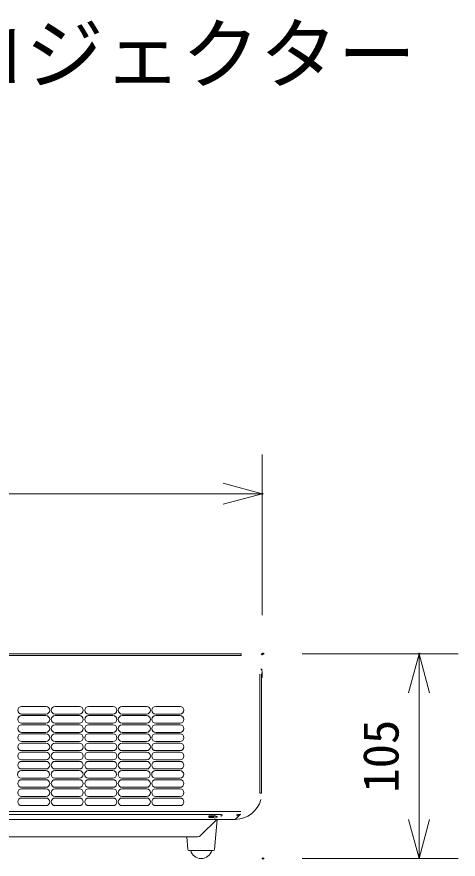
# Model space of a CAD drawing. Units: millimetres, scale not verified. Extents: x -63 to 62, y -56 to 57.
# Drawn here: x -19.98 to 2.63, y 13.58 to 56.75 of the extents above; entities that cross this region are included whole.
import ezdxf
from ezdxf.enums import TextEntityAlignment as Align

# ---------------------------------------------------------------- set-up
doc = ezdxf.new("R2010")
doc.units = ezdxf.units.MM
doc.header["$LTSCALE"] = 0.125
doc.header["$PDMODE"] = 32
doc.header["$PDSIZE"] = 0.0625
for name, color, linetype, lineweight in [('0-0_0', 7, 'Continuous', 9), ('0-3_GAIKEI', 1, 'Continuous', 18), ('0-6_SUNPO', 7, 'Continuous', 9)]:
    doc.layers.add(name, color=color, linetype=linetype, lineweight=lineweight)
doc.layers.add('0-2_MOJI1', color=7, linetype='Continuous')
doc.layers.add('0-5_DEFPOINTS', color=7, linetype='Continuous')
doc.styles.add('ＭＳ ゴシック', font='')
doc.styles.get('ＭＳ ゴシック').set_extended_font_data('MS Gothic')

# ---------------------------------------------------------------- blocks, each defined once
blk = doc.blocks.new('_OPEN30')
at = {"layer": '0-0_0'}
blk.add_line((0, 0), (-1, 0), dxfattribs=at)
blk.add_lwpolyline([(-1, 0.26795), (0, 0), (-1, -0.26795)], dxfattribs=at)
blk = doc.blocks.new('D5')
at = {"layer": '0-5_DEFPOINTS'}
for p in [(-6.9147, 21.0229), (1.0853, 21.0229), (-6.9147, 10.5229)]:
    blk.add_point(p, dxfattribs=at)
at = {"layer": '0-6_SUNPO'}
for p, q in [((-4.9147, 21.0229), (3.0853, 21.0229)), ((1.0853, 12.5229), (1.0853, 19.0229)), ((-4.9147, 10.5229), (3.0853, 10.5229))]:
    blk.add_line(p, q, dxfattribs=at)
at = {"layer": '0-6_SUNPO', "xscale": 2, "yscale": 2}
for p, rotation in [((1.0853, 21.0229), 90), ((1.0853, 10.5229), 270)]:
    blk.add_blockref('_OPEN30', p, dxfattribs=dict(at, rotation=rotation))
at = {"layer": '0-6_SUNPO', "style": 'ＭＳ ゴシック'}
blk.add_text('105', height=1.833, rotation=90, dxfattribs=at).set_placement((0.5853, 13.8979), align=Align.BOTTOM_LEFT)
blk = doc.blocks.new('D4')
at = {"layer": '0-5_DEFPOINTS'}
for p in [(-6.9581, 29.2236), (-41.8581, 20.9926), (-6.9581, 20.9926)]:
    blk.add_point(p, dxfattribs=at)
at = {"layer": '0-6_SUNPO'}
for p, q in [((-41.8581, 22.9926), (-41.8581, 31.2236)), ((-6.9581, 22.9926), (-6.9581, 31.2236)), ((-39.8581, 29.2236), (-8.9581, 29.2236))]:
    blk.add_line(p, q, dxfattribs=at)
at = {"layer": '0-6_SUNPO', "xscale": 2, "yscale": 2, "rotation": 180}
blk.add_blockref('_OPEN30', (-41.8581, 29.2236), dxfattribs=at)
at = {"layer": '0-6_SUNPO', "xscale": 2, "yscale": 2}
blk.add_blockref('_OPEN30', (-6.9581, 29.2236), dxfattribs=at)
at = {"layer": '0-6_SUNPO', "style": 'ＭＳ ゴシック'}
blk.add_text('349', height=1.833, dxfattribs=at).set_placement((-26.2831, 29.7236), align=Align.BOTTOM_LEFT)

msp = doc.modelspace()

# ---------------------------------------------------------------- linework, layer by layer
at = {"layer": '0-3_GAIKEI', "color": 7}
for p, q in [((-41.253, 24.1072), (-8.4842, 24.1072)), ((-7.4352, 23.0582), (-7.4352, 16.964)), ((-22.9435, 15.6153), (-8.784, 15.6153)), ((-9.7331, 15.6153), (-10.5298, 14.8185)), ((-9.7131, 15.6153), (-9.8489, 14.0624)), ((-10.777, 14.7161), (-21.7604, 14.7161)), ((-11.2728, 14.7161), (-11.2157, 14.0624)), ((-9.8987, 14.0168), (-11.1659, 14.0168)), ((-10.5223, 13.6072), (-10.5423, 13.6072))]:
    msp.add_line(p, q, dxfattribs=at)
at = {"layer": '0-3_GAIKEI'}
for p, q in [((-41.253, 24.0073), (-8.4842, 24.0073)), ((-8.4842, 24.0073), (-8.4842, 24.1072)), ((-7.4346, 23.3092), (-7.4771, 23.3129)), ((-7.5351, 23.0582), (-7.5351, 16.964)), ((-7.4329, 23.302), (-7.4749, 23.304)), ((-7.4063, 23.1076), (-7.4404, 23.1092)), ((-7.4057, 23.0886), (-7.438, 23.087)), ((-7.4352, 23.0582), (-7.4053, 23.0596)), ((-7.4053, 22.8937), (-7.4352, 22.8922)), ((-7.4053, 22.886), (-7.4352, 22.8833)), ((-7.4053, 22.886), (-7.4053, 23.0596)), ((-18.4897, 21.4053), (-19.7385, 21.4053)), ((-16.7713, 21.4053), (-18.0202, 21.4053)), ((-15.053, 21.4053), (-16.3018, 21.4053)), ((-13.3346, 21.4053), (-14.5834, 21.4053)), ((-11.6163, 21.4053), (-12.8651, 21.4053)), ((-19.7385, 21.0145), (-18.4897, 21.0145)), ((-18.4897, 20.9358), (-19.7385, 20.9358)), ((-18.0202, 21.0145), (-16.7713, 21.0145)), ((-16.7713, 20.9358), (-18.0202, 20.9358)), ((-16.3018, 21.0145), (-15.053, 21.0145)), ((-15.053, 20.9358), (-16.3018, 20.9358)), ((-14.5834, 21.0145), (-13.3346, 21.0145)), ((-13.3346, 20.9358), (-14.5834, 20.9358)), ((-12.8651, 21.0145), (-11.6163, 21.0145)), ((-11.6163, 20.9358), (-12.8651, 20.9358)), ((-19.7385, 20.545), (-18.4897, 20.545)), ((-18.4897, 20.4662), (-19.7385, 20.4662)), ((-18.0202, 20.545), (-16.7713, 20.545)), ((-16.7713, 20.4662), (-18.0202, 20.4662)), ((-16.3018, 20.545), (-15.053, 20.545)), ((-15.053, 20.4662), (-16.3018, 20.4662)), ((-14.5834, 20.545), (-13.3346, 20.545)), ((-13.3346, 20.4662), (-14.5834, 20.4662)), ((-12.8651, 20.545), (-11.6163, 20.545)), ((-11.6163, 20.4662), (-12.8651, 20.4662)), ((-19.7385, 20.0754), (-18.4897, 20.0754)), ((-18.4897, 19.9967), (-19.7385, 19.9967)), ((-18.0202, 20.0754), (-16.7713, 20.0754)), ((-16.7713, 19.9967), (-18.0202, 19.9967)), ((-16.3018, 20.0754), (-15.053, 20.0754)), ((-15.053, 19.9967), (-16.3018, 19.9967)), ((-14.5834, 20.0754), (-13.3346, 20.0754)), ((-13.3346, 19.9967), (-14.5834, 19.9967)), ((-12.8651, 20.0754), (-11.6163, 20.0754)), ((-11.6163, 19.9967), (-12.8651, 19.9967)), ((-19.7385, 19.6059), (-18.4897, 19.6059)), ((-18.4897, 19.5271), (-19.7385, 19.5271)), ((-18.0202, 19.6059), (-16.7713, 19.6059)), ((-16.7713, 19.5271), (-18.0202, 19.5271)), ((-16.3018, 19.6059), (-15.053, 19.6059)), ((-15.053, 19.5271), (-16.3018, 19.5271)), ((-14.5834, 19.6059), (-13.3346, 19.6059)), ((-13.3346, 19.5271), (-14.5834, 19.5271)), ((-12.8651, 19.6059), (-11.6163, 19.6059)), ((-11.6163, 19.5271), (-12.8651, 19.5271)), ((-19.7385, 19.1363), (-18.4897, 19.1363)), ((-18.4897, 19.0576), (-19.7385, 19.0576)), ((-18.0202, 19.1363), (-16.7713, 19.1363)), ((-16.7713, 19.0576), (-18.0202, 19.0576)), ((-16.3018, 19.1363), (-15.053, 19.1363)), ((-15.053, 19.0576), (-16.3018, 19.0576)), ((-14.5834, 19.1363), (-13.3346, 19.1363)), ((-13.3346, 19.0576), (-14.5834, 19.0576)), ((-12.8651, 19.1363), (-11.6163, 19.1363)), ((-11.6163, 19.0576), (-12.8651, 19.0576)), ((-19.7385, 18.6668), (-18.4897, 18.6668)), ((-18.4897, 18.588), (-19.7385, 18.588)), ((-18.0202, 18.6668), (-16.7713, 18.6668)), ((-16.7713, 18.588), (-18.0202, 18.588)), ((-16.3018, 18.6668), (-15.053, 18.6668)), ((-15.053, 18.588), (-16.3018, 18.588)), ((-14.5834, 18.6668), (-13.3346, 18.6668)), ((-13.3346, 18.588), (-14.5834, 18.588)), ((-12.8651, 18.6668), (-11.6163, 18.6668)), ((-11.6163, 18.588), (-12.8651, 18.588)), ((-19.7385, 18.1972), (-18.4897, 18.1972)), ((-18.0202, 18.1972), (-16.7713, 18.1972)), ((-16.3018, 18.1972), (-15.053, 18.1972)), ((-14.5834, 18.1972), (-13.3346, 18.1972)), ((-12.8651, 18.1972), (-11.6163, 18.1972)), ((-18.4991, 18.1146), (-19.7479, 18.1146)), ((-19.7479, 17.7238), (-18.4991, 17.7238)), ((-16.7808, 18.1146), (-18.0296, 18.1146)), ((-18.0296, 17.7238), (-16.7808, 17.7238)), ((-15.0624, 18.1146), (-16.3112, 18.1146)), ((-16.3112, 17.7238), (-15.0624, 17.7238)), ((-13.344, 18.1146), (-14.5929, 18.1146)), ((-14.5929, 17.7238), (-13.344, 17.7238)), ((-11.6257, 18.1146), (-12.8745, 18.1146)), ((-12.8745, 17.7238), (-11.6257, 17.7238)), ((-18.4897, 17.6489), (-19.7385, 17.6489)), ((-16.7713, 17.6489), (-18.0202, 17.6489)), ((-15.053, 17.6489), (-16.3018, 17.6489)), ((-13.3346, 17.6489), (-14.5834, 17.6489)), ((-11.6163, 17.6489), (-12.8651, 17.6489)), ((-19.7385, 17.2581), (-18.4897, 17.2581)), ((-18.4897, 17.1794), (-19.7385, 17.1794)), ((-18.0202, 17.2581), (-16.7713, 17.2581)), ((-16.7713, 17.1794), (-18.0202, 17.1794)), ((-16.3018, 17.2581), (-15.053, 17.2581)), ((-15.053, 17.1794), (-16.3018, 17.1794)), ((-14.5834, 17.2581), (-13.3346, 17.2581)), ((-13.3346, 17.1794), (-14.5834, 17.1794)), ((-12.8651, 17.2581), (-11.6163, 17.2581)), ((-11.6163, 17.1794), (-12.8651, 17.1794)), ((-7.5351, 16.964), (-7.4352, 16.964)), ((-19.7385, 16.7885), (-18.4897, 16.7885)), ((-18.4897, 16.7098), (-19.7385, 16.7098)), ((-18.0202, 16.7885), (-16.7713, 16.7885)), ((-16.7713, 16.7098), (-18.0202, 16.7098)), ((-16.3018, 16.7885), (-15.053, 16.7885)), ((-15.053, 16.7098), (-16.3018, 16.7098)), ((-14.5834, 16.7885), (-13.3346, 16.7885)), ((-13.3346, 16.7098), (-14.5834, 16.7098)), ((-12.8651, 16.7885), (-11.6163, 16.7885)), ((-11.6163, 16.7098), (-12.8651, 16.7098)), ((-41.2281, 16.0149), (-8.5092, 16.0149)), ((-19.7385, 16.319), (-18.4897, 16.319)), ((-18.0202, 16.319), (-16.7713, 16.319)), ((-16.3018, 16.319), (-15.053, 16.319)), ((-14.5834, 16.319), (-13.3346, 16.319)), ((-12.8651, 16.319), (-11.6163, 16.319)), ((-7.5903, 16.3362), (-7.5903, 16.3361)), ((-41.2011, 15.8631), (-9.5151, 15.8631)), ((-10.1427, 15.7926), (-10.1427, 15.7376)), ((-10.14, 15.7617), (-10.1427, 15.7926)), ((-10.14, 15.7067), (-10.1427, 15.7376)), ((-10.14, 15.7617), (-10.14, 15.7067)), ((-10.1227, 15.766), (-10.1227, 15.7976)), ((-9.8829, 15.7976), (-10.1227, 15.7976)), ((-9.8802, 15.766), (-10.1227, 15.766)), ((-10.1227, 15.7024), (-9.8802, 15.7024)), ((-9.8829, 15.8138), (-9.8829, 15.7976)), ((-9.8802, 15.7829), (-9.8829, 15.8138)), ((-9.8802, 15.766), (-9.8829, 15.7976)), ((-9.8802, 15.7829), (-9.8802, 15.766)), ((-9.8802, 15.7024), (-9.8802, 15.6855)), ((-9.8486, 15.7853), (-9.8463, 15.8166)), ((-9.7187, 15.7366), (-9.8486, 15.7853)), ((-9.8485, 15.6831), (-9.7186, 15.7318)), ((-9.7164, 15.7679), (-9.8463, 15.8166)), ((-9.7187, 15.7366), (-9.7164, 15.7679)), ((-9.7157, 15.7341), (-9.7131, 15.765)), ((-9.5159, 15.7681), (-9.5151, 15.8631)), ((-9.466, 15.8162), (-9.4655, 15.8705)), ((-8.5362, 15.8631), (-8.769, 15.6302)), ((-8.7018, 15.8705), (-8.7014, 15.8162)), ((-8.6522, 15.8631), (-8.6514, 15.7681)), ((-8.6522, 15.8631), (-8.5362, 15.8631)), ((-8.5092, 15.89), (-8.5287, 15.8705))]:
    msp.add_line(p, q, dxfattribs=at)
for centre, radius, start, end in [((-8.4842, 23.0595), 1.079, 0, 13.38216), ((-19.7385, 21.2099), 0.1954, 90, 270), ((-18.4897, 21.2099), 0.1954, 270, 90), ((-18.0202, 21.2099), 0.1954, 90, 270), ((-16.7713, 21.2099), 0.1954, 270, 90), ((-16.3018, 21.2099), 0.1954, 90, 270), ((-15.053, 21.2099), 0.1954, 270, 90), ((-14.5834, 21.2099), 0.1954, 90, 270), ((-13.3346, 21.2099), 0.1954, 270, 90), ((-12.8651, 21.2099), 0.1954, 90, 270), ((-11.6163, 21.2099), 0.1954, 270, 90), ((-19.7385, 20.7404), 0.1954, 90, 270), ((-18.4897, 20.7404), 0.1954, 270, 90), ((-18.0202, 20.7404), 0.1954, 90, 270), ((-16.7713, 20.7404), 0.1954, 270, 90), ((-16.3018, 20.7404), 0.1954, 90, 270), ((-15.053, 20.7404), 0.1954, 270, 90), ((-14.5834, 20.7404), 0.1954, 90, 270), ((-13.3346, 20.7404), 0.1954, 270, 90), ((-12.8651, 20.7404), 0.1954, 90, 270), ((-11.6163, 20.7404), 0.1954, 270, 90), ((-19.7385, 20.2708), 0.1954, 90, 270), ((-18.4897, 20.2708), 0.1954, 270, 90), ((-18.0202, 20.2708), 0.1954, 90, 270), ((-16.7713, 20.2708), 0.1954, 270, 90), ((-16.3018, 20.2708), 0.1954, 90, 270), ((-15.053, 20.2708), 0.1954, 270, 90), ((-14.5834, 20.2708), 0.1954, 90, 270), ((-13.3346, 20.2708), 0.1954, 270, 90), ((-12.8651, 20.2708), 0.1954, 90, 270), ((-11.6163, 20.2708), 0.1954, 270, 90), ((-19.7385, 19.8013), 0.1954, 90, 270), ((-18.4897, 19.8013), 0.1954, 270, 90), ((-18.0202, 19.8013), 0.1954, 90, 270), ((-16.7713, 19.8013), 0.1954, 270, 90), ((-16.3018, 19.8013), 0.1954, 90, 270), ((-15.053, 19.8013), 0.1954, 270, 90), ((-14.5834, 19.8013), 0.1954, 90, 270), ((-13.3346, 19.8013), 0.1954, 270, 90), ((-12.8651, 19.8013), 0.1954, 90, 270), ((-11.6163, 19.8013), 0.1954, 270, 90), ((-19.7385, 19.3317), 0.1954, 90, 270), ((-18.4897, 19.3317), 0.1954, 270, 90), ((-18.0202, 19.3317), 0.1954, 90, 270), ((-16.7713, 19.3317), 0.1954, 270, 90), ((-16.3018, 19.3317), 0.1954, 90, 270), ((-15.053, 19.3317), 0.1954, 270, 90), ((-14.5834, 19.3317), 0.1954, 90, 270), ((-13.3346, 19.3317), 0.1954, 270, 90), ((-12.8651, 19.3317), 0.1954, 90, 270), ((-11.6163, 19.3317), 0.1954, 270, 90), ((-19.7385, 18.8622), 0.1954, 90, 270), ((-18.4897, 18.8622), 0.1954, 270, 90), ((-18.0202, 18.8622), 0.1954, 90, 270), ((-16.7713, 18.8622), 0.1954, 270, 90), ((-16.3018, 18.8622), 0.1954, 90, 270), ((-15.053, 18.8622), 0.1954, 270, 90), ((-14.5834, 18.8622), 0.1954, 90, 270), ((-13.3346, 18.8622), 0.1954, 270, 90), ((-12.8651, 18.8622), 0.1954, 90, 270), ((-11.6163, 18.8622), 0.1954, 270, 90), ((-19.7385, 18.3926), 0.1954, 90, 270), ((-18.4897, 18.3926), 0.1954, 270, 90), ((-18.0202, 18.3926), 0.1954, 90, 270), ((-16.7713, 18.3926), 0.1954, 270, 90), ((-16.3018, 18.3926), 0.1954, 90, 270), ((-15.053, 18.3926), 0.1954, 270, 90), ((-14.5834, 18.3926), 0.1954, 90, 270), ((-13.3346, 18.3926), 0.1954, 270, 90), ((-12.8651, 18.3926), 0.1954, 90, 270), ((-11.6163, 18.3926), 0.1954, 270, 90), ((-19.7479, 17.9192), 0.1954, 90, 270), ((-18.4991, 17.9192), 0.1954, 270, 90), ((-18.0296, 17.9192), 0.1954, 90, 270), ((-16.7808, 17.9192), 0.1954, 270, 90), ((-16.3112, 17.9192), 0.1954, 90, 270), ((-15.0624, 17.9192), 0.1954, 270, 90), ((-14.5929, 17.9192), 0.1954, 90, 270), ((-13.344, 17.9192), 0.1954, 270, 90), ((-12.8745, 17.9192), 0.1954, 90, 270), ((-11.6257, 17.9192), 0.1954, 270, 90), ((-19.7385, 17.4535), 0.1954, 90, 270), ((-18.4897, 17.4535), 0.1954, 270, 90), ((-18.0202, 17.4535), 0.1954, 90, 270), ((-16.7713, 17.4535), 0.1954, 270, 90), ((-16.3018, 17.4535), 0.1954, 90, 270), ((-15.053, 17.4535), 0.1954, 270, 90), ((-14.5834, 17.4535), 0.1954, 90, 270), ((-13.3346, 17.4535), 0.1954, 270, 90), ((-12.8651, 17.4535), 0.1954, 90, 270), ((-11.6163, 17.4535), 0.1954, 270, 90), ((-19.7385, 16.984), 0.1954, 90, 270), ((-18.4897, 16.984), 0.1954, 270, 90), ((-18.0202, 16.984), 0.1954, 90, 270), ((-16.7713, 16.984), 0.1954, 270, 90), ((-16.3018, 16.984), 0.1954, 90, 270), ((-15.053, 16.984), 0.1954, 270, 90), ((-14.5834, 16.984), 0.1954, 90, 270), ((-13.3346, 16.984), 0.1954, 270, 90), ((-12.8651, 16.984), 0.1954, 90, 270), ((-11.6163, 16.984), 0.1954, 270, 90), ((-19.7385, 16.5144), 0.1954, 90, 270), ((-18.4897, 16.5144), 0.1954, 270, 90), ((-18.0202, 16.5144), 0.1954, 90, 270), ((-16.7713, 16.5144), 0.1954, 270, 90), ((-16.3018, 16.5144), 0.1954, 90, 270), ((-15.053, 16.5144), 0.1954, 270, 90), ((-14.5834, 16.5144), 0.1954, 90, 270), ((-13.3346, 16.5144), 0.1954, 270, 90), ((-12.8651, 16.5144), 0.1954, 90, 270), ((-11.6163, 16.5144), 0.1954, 270, 90)]:
    msp.add_arc(centre, radius, start, end, dxfattribs=at)
at = {"layer": '0-3_GAIKEI', "color": 7}
for centre, radius, start, end in [((-8.784, 16.964), 1.3487, 269.99999, 345.81301), ((-10.777, 15.0658), 0.3497, 270, 315), ((-11.1659, 14.0667), 0.05, 185, 270), ((-10.5323, 14.1666), 0.5596, 195.59415, 268.97697), ((-10.5323, 14.1666), 0.5596, 271.02303, 344.40585), ((-9.8987, 14.0667), 0.05, 270, 355)]:
    msp.add_arc(centre, radius, start, end, dxfattribs=at)

# ---------------------------------------------------------------- block references
at = {"layer": '0-6_SUNPO'}
for name in ['D4', 'D5']:
    msp.add_blockref(name, (-0.4539, 3.0843), dxfattribs=at)

# ---------------------------------------------------------------- texts
at = {"layer": '0-2_MOJI1', "style": 'ＭＳ ゴシック'}
msp.add_text('液晶プロジェクター', height=2.933, dxfattribs=at).set_placement((-35.5365, 52.5026), align=Align.BOTTOM_LEFT)

doc.saveas('drawing.dxf')
